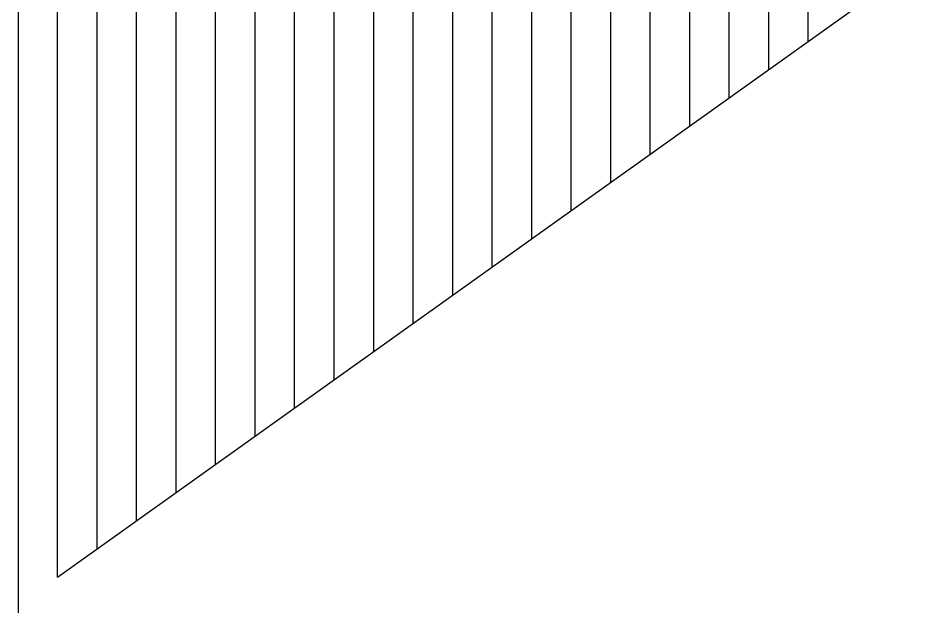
# Model space of a CAD drawing. Header units: millimetres. Extents: x 0 to 190005487, y 0 to 455456909.
# Drawn here: x 90372.5 to 90464, y 28219.4 to 28279.1 of the extents above; entities that cross this region are included whole.
import ezdxf

# ---------------------------------------------------------------- set-up
doc = ezdxf.new("R2010")
doc.units = ezdxf.units.MM
doc.header["$LTSCALE"] = 400
doc.header["$MEASUREMENT"] = 0
doc.layers.get('0').update_dxf_attribs({"linetype": 'CONTINUOUS'})
doc.layers.add('도면층2', color=3, linetype='CONTINUOUS')

# ---------------------------------------------------------------- blocks, each defined once
blk = doc.blocks.new('A$C643E1396')
at = {"color": 3}
blk.add_line((1013.447, 4243.591, 5.641), (1013.447, 2738.498, 5.641), dxfattribs=at)
at = {"layer": '도면층2'}
for p, q in [((1017.447, 4069.161, 5.641), (1017.447, 4241.67, 5.641)), ((1021.447, 4072.018, 5.641), (1021.447, 4238.813, 5.641)), ((1025.448, 4074.876, 5.641), (1025.448, 4235.955, 5.641)), ((1029.448, 4077.733, 5.641), (1029.448, 4233.098, 5.641)), ((1033.448, 4080.59, 5.641), (1033.448, 4230.241, 5.641)), ((1033.448, 4080.59, 5.641), (1033.448, 4230.241, 5.641)), ((1037.448, 4083.447, 5.641), (1037.448, 4227.383, 5.641)), ((1041.448, 4086.305, 5.641), (1041.448, 4224.526, 5.641)), ((1045.449, 4089.162, 5.641), (1045.449, 4221.669, 5.641)), ((1049.449, 4092.019, 5.641), (1049.449, 4218.812, 5.641)), ((1053.449, 4094.877, 5.641), (1053.449, 4215.954, 5.641)), ((1057.449, 4097.734, 5.641), (1057.449, 4213.097, 5.641)), ((1061.449, 4100.591, 5.641), (1061.449, 4210.24, 5.641)), ((1065.45, 4103.448, 5.641), (1065.45, 4207.382, 5.641)), ((1069.45, 4106.306, 5.641), (1069.45, 4204.525, 5.641)), ((1073.45, 4109.163, 5.641), (1073.45, 4201.668, 5.641)), ((1077.45, 4112.02, 5.641), (1077.45, 4198.81, 5.641)), ((1081.45, 4114.878, 5.641), (1081.45, 4195.953, 5.641)), ((1085.451, 4117.735, 5.641), (1085.451, 4193.096, 5.641)), ((1089.451, 4120.592, 5.641), (1089.451, 4190.239, 5.641)), ((1093.451, 4123.449, 5.641), (1093.451, 4187.381, 5.641)), ((1017.447, 4069.161, 5.641), (1104.952, 4131.664, 5.641))]:
    blk.add_line(p, q, dxfattribs=at)

msp = doc.modelspace()

# ---------------------------------------------------------------- block references
msp.add_blockref('A$C643E1396', (89359.039, 24153.286))

doc.saveas('drawing.dxf')
